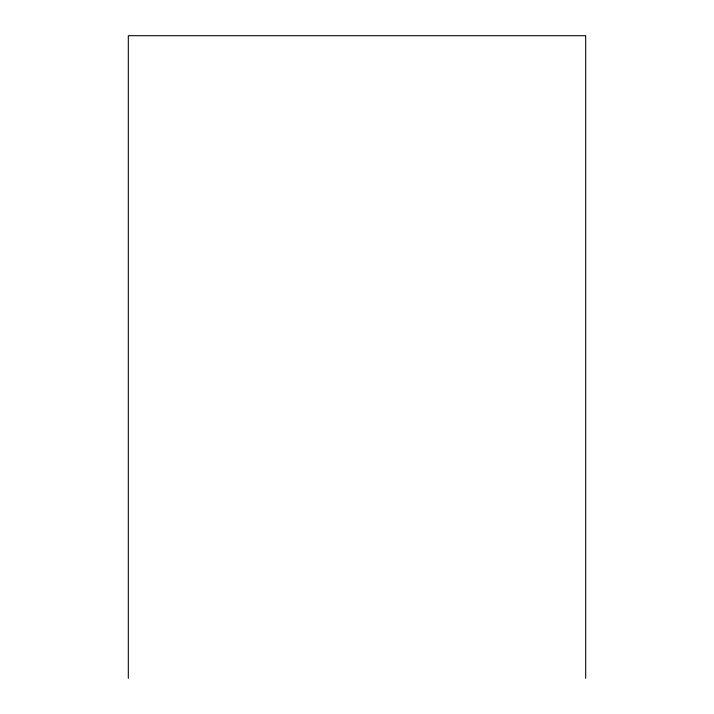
<?xml version="1.0" encoding="UTF-8"?>
<svg xmlns="http://www.w3.org/2000/svg" width="714" height="714" viewBox="0 0 714 714"><rect width="100%" height="100%" fill="white"/><g stroke="black" fill="none" stroke-linecap="round" stroke-linejoin="round"><path stroke-width="1.07" d="M585.685 678.3L585.685 35.7L128.315 35.7L128.315 678.3"/></g></svg>
